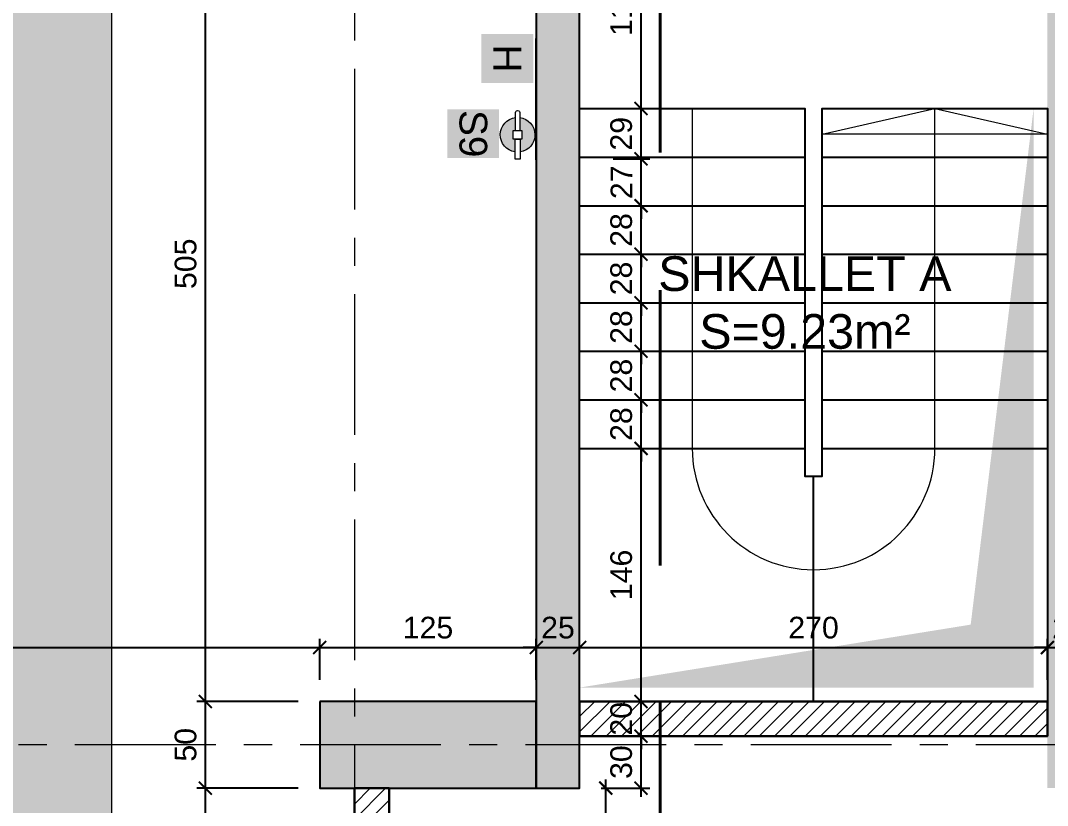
# Model space of a CAD drawing. Header units: centimetres. Extents: x 54080 to 84019, y -57712 to -39496.
# Drawn here: x 55515 to 56108, y -52047 to -51595 of the extents above; entities that cross this region are included whole.
import ezdxf

# ---------------------------------------------------------------- set-up
doc = ezdxf.new("R2010")
doc.units = ezdxf.units.CM
doc.header["$LTSCALE"] = 50
doc.header["$MEASUREMENT"] = 0
for name, pattern in [('AXES', [2, 1.25, -0.25, 0.25, -0.25]), ('CONTINU', [0]), ('DASHED2', [9.525, 6.35, -3.175])]:
    doc.linetypes.add(name, pattern=pattern)
doc.layers.get('0').update_dxf_attribs({"color": 8})
for name, color, linetype, lineweight in [('ARCHITECTE', 252, 'Continuous', 13), ('BETON HACHURE', 253, 'Continuous', 13), ('EXISTANT COUPE', 251, 'Continuous', 40), ('MACONNERIE COUPE', 7, 'Continuous', 30), ('MACONNERIE HACHURE', 253, 'Continuous', 13)]:
    doc.layers.add(name, color=color, linetype=linetype, lineweight=lineweight)
for name, color, linetype in [('AXES', 10, 'AXES'), ('BETON COUPE', 3, 'CONTINU'), ('BETON TRAME', 252, 'Continuous'), ('BETON VU', 2, 'Continuous'), ('COTE 50ème', 1, 'Continuous'), ('OMBRE', 253, 'Continuous'), ('TEXTE', 7, 'Continuous')]:
    doc.layers.add(name, color=color, linetype=linetype)
doc.layers.add('HORS GEL COTE', color=7, linetype='Continuous', lineweight=13, true_color=0x00661a)
doc.layers.add('New_2D Drafting - General_Pen_No__4', color=252, linetype='Continuous', lineweight=13, true_color=0x696969)
doc.layers.add('HYPALON', color=7, linetype='Continuous', true_color=0xffaa00)
doc.styles.add('RS_TEXT_1.50', font='arial.ttf', dxfattribs={"height": 12.5})
doc.styles.add('RS_TXT_50', font='arial.ttf', dxfattribs={"height": 12.5})
doc.dimstyles.new('RS_50CM_LINEAIRE', dxfattribs={"dimscale": 5, "dimtxt": 12.5, "dimasz": 1.5, "dimexe": 1, "dimexo": 2.5, "dimgap": 1, "dimtad": 1, "dimdec": 1, "dimrnd": 0.5, "dimdsep": 46, "dimtxsty": 'RS_TXT_50', "dimblk1": 'ARCHTICK', "dimblk2": 'ARCHTICK', "dimsah": 1, "dimcen": 2.5, "dimdle": 1, "dimclrt": 4, "dimadec": 0, "dimazin": 2, "dimtfac": 1, "dimtdec": 1, "dimtix": 1, "dimtmove": 2, "dimatfit": 3, "dimfxl": 1, "dimtolj": 1, "dimtzin": 0, "dimarcsym": 0})

# ---------------------------------------------------------------- blocks, each defined once
blk = doc.blocks.new('A$C99aa3423')
at = {"layer": 'AXES', "lineweight": 5, "ltscale": 1.3}
for p, q in [((-495, 1580), (-495, -1344.97)), ((3195, -1150), (-1985, -1150))]:
    blk.add_line(p, q, dxfattribs=at)
blk = doc.blocks.new('_ArchTick')
at = {"color": 0, "linetype": 'ByBlock', "const_width": 0.15}
blk.add_lwpolyline([(-0.5, -0.5), (0.5, 0.5)], dxfattribs=at)
blk = doc.blocks.new('*D1027')
at = {"layer": 'COTE 50ème', "color": 0, "lineweight": -2, "ltscale": 0.5, "transparency": 16777216}
for p, q in [((55621.7, -52092.36), (55621.7, -52032.36)), ((55675.17, -52037.36), (55616.7, -52037.36)), ((55670.17, -52087.36), (55616.7, -52087.36))]:
    blk.add_line(p, q, dxfattribs=at)
at = {"layer": 'Defpoints', "color": 0, "ltscale": 0.5, "transparency": 16777216}
for p in [(55621.7, -52037.36), (55687.67, -52037.36), (55682.67, -52087.36)]:
    blk.add_point(p, dxfattribs=at)
at = {"layer": 'COTE 50ème', "color": 0, "lineweight": -2, "ltscale": 0.5, "transparency": 16777216, "xscale": 7.5, "yscale": 7.5, "zscale": 7.5}
for p, rotation in [((55621.7, -52037.36), 90), ((55621.7, -52087.36), 270)]:
    blk.add_blockref('_ArchTick', p, dxfattribs=dict(at, rotation=rotation))
at = {"layer": 'COTE 50ème', "color": 4, "ltscale": 0.5, "transparency": 16777216, "insert": (55610.31, -52062.36), "char_height": 12.5, "attachment_point": 5, "rotation": 90, "style": 'RS_TXT_50'}
blk.add_mtext('\\A1;50', dxfattribs=at)
blk = doc.blocks.new('*D1028')
at = {"layer": 'COTE 50ème', "color": 0, "lineweight": -2, "ltscale": 0.5, "transparency": 16777216}
for p, q in [((55675.17, -51987.36), (55616.7, -51987.36)), ((55621.7, -52042.36), (55621.7, -51982.36)), ((55675.17, -52037.36), (55616.7, -52037.36))]:
    blk.add_line(p, q, dxfattribs=at)
at = {"layer": 'Defpoints', "color": 0, "ltscale": 0.5, "transparency": 16777216}
for p in [(55621.7, -51987.36), (55687.67, -51987.36), (55687.67, -52037.36)]:
    blk.add_point(p, dxfattribs=at)
at = {"layer": 'COTE 50ème', "color": 0, "lineweight": -2, "ltscale": 0.5, "transparency": 16777216, "xscale": 7.5, "yscale": 7.5, "zscale": 7.5}
for p, rotation in [((55621.7, -51987.36), 90), ((55621.7, -52037.36), 270)]:
    blk.add_blockref('_ArchTick', p, dxfattribs=dict(at, rotation=rotation))
at = {"layer": 'COTE 50ème', "color": 4, "ltscale": 0.5, "transparency": 16777216, "insert": (55610.31, -52012.36), "char_height": 12.5, "attachment_point": 5, "rotation": 90, "style": 'RS_TXT_50'}
blk.add_mtext('\\A1;50', dxfattribs=at)
blk = doc.blocks.new('*D1029')
at = {"layer": 'COTE 50ème', "color": 0, "lineweight": -2, "ltscale": 0.5, "transparency": 16777216}
for p, q in [((55621.7, -51992.36), (55621.7, -51477.36)), ((55705.17, -51482.36), (55616.7, -51482.36)), ((55675.17, -51987.36), (55616.7, -51987.36))]:
    blk.add_line(p, q, dxfattribs=at)
at = {"layer": 'Defpoints', "color": 0, "ltscale": 0.5, "transparency": 16777216}
for p in [(55621.7, -51482.36), (55717.67, -51482.36), (55687.67, -51987.36)]:
    blk.add_point(p, dxfattribs=at)
at = {"layer": 'COTE 50ème', "color": 0, "lineweight": -2, "ltscale": 0.5, "transparency": 16777216, "xscale": 7.5, "yscale": 7.5, "zscale": 7.5}
for p, rotation in [((55621.7, -51482.36), 90), ((55621.7, -51987.36), 270)]:
    blk.add_blockref('_ArchTick', p, dxfattribs=dict(at, rotation=rotation))
at = {"layer": 'COTE 50ème', "color": 4, "ltscale": 0.5, "transparency": 16777216, "insert": (55610.31, -51734.86), "char_height": 12.5, "attachment_point": 5, "rotation": 90, "style": 'RS_TXT_50'}
blk.add_mtext('\\A1;505', dxfattribs=at)
blk = doc.blocks.new('*D1053')
at = {"layer": 'COTE 50ème', "color": 0, "lineweight": -2, "ltscale": 0.5, "transparency": 16777216}
for p, q in [((55852.79, -52092.36), (55852.79, -52032.36)), ((55850.17, -52037.36), (55857.79, -52037.36)), ((55776.89, -52087.36), (55857.79, -52087.36))]:
    blk.add_line(p, q, dxfattribs=at)
at = {"layer": 'Defpoints', "color": 0, "ltscale": 0.5, "transparency": 16777216}
for p in [(55837.67, -52037.36), (55852.79, -52037.36), (55764.39, -52087.36)]:
    blk.add_point(p, dxfattribs=at)
at = {"layer": 'COTE 50ème', "color": 0, "lineweight": -2, "ltscale": 0.5, "transparency": 16777216, "xscale": 7.5, "yscale": 7.5, "zscale": 7.5}
for p, rotation in [((55852.79, -52037.36), 90), ((55852.79, -52087.36), 270)]:
    blk.add_blockref('_ArchTick', p, dxfattribs=dict(at, rotation=rotation))
at = {"layer": 'COTE 50ème', "color": 4, "ltscale": 0.5, "transparency": 16777216, "insert": (55841.41, -52062.36), "char_height": 12.5, "attachment_point": 5, "rotation": 90, "style": 'RS_TXT_50'}
blk.add_mtext('\\A1;50', dxfattribs=at)
blk = doc.blocks.new('*D1054')
at = {"layer": 'COTE 50ème', "color": 0, "lineweight": -2, "ltscale": 0.5, "transparency": 16777216}
for p, q in [((55873.11, -52042.36), (55873.11, -52002.36)), ((55850.17, -52007.36), (55878.11, -52007.36)), ((55850.17, -52037.36), (55878.11, -52037.36))]:
    blk.add_line(p, q, dxfattribs=at)
at = {"layer": 'Defpoints', "color": 0, "ltscale": 0.5, "transparency": 16777216}
for p in [(55837.67, -52007.36), (55873.11, -52007.36), (55837.67, -52037.36)]:
    blk.add_point(p, dxfattribs=at)
at = {"layer": 'COTE 50ème', "color": 0, "lineweight": -2, "ltscale": 0.5, "transparency": 16777216, "xscale": 7.5, "yscale": 7.5, "zscale": 7.5}
for p, rotation in [((55873.11, -52007.36), 90), ((55873.11, -52037.36), 270)]:
    blk.add_blockref('_ArchTick', p, dxfattribs=dict(at, rotation=rotation))
at = {"layer": 'COTE 50ème', "color": 4, "ltscale": 0.5, "transparency": 16777216, "insert": (55861.72, -52022.36), "char_height": 12.5, "attachment_point": 5, "rotation": 90, "style": 'RS_TXT_50'}
blk.add_mtext('\\A1;30', dxfattribs=at)
blk = doc.blocks.new('*D1055')
at = {"layer": 'COTE 50ème', "color": 0, "lineweight": -2, "ltscale": 0.5, "transparency": 16777216}
for p, q in [((55873.11, -51987.36), (55873.11, -51979.86)), ((55850.17, -51987.36), (55878.11, -51987.36)), ((55873.11, -52007.36), (55873.11, -51987.36)), ((55850.17, -52007.36), (55878.11, -52007.36)), ((55873.11, -52007.36), (55873.11, -52014.86))]:
    blk.add_line(p, q, dxfattribs=at)
at = {"layer": 'Defpoints', "color": 0, "ltscale": 0.5, "transparency": 16777216}
for p in [(55837.67, -51987.36), (55873.11, -51987.36), (55837.67, -52007.36)]:
    blk.add_point(p, dxfattribs=at)
at = {"layer": 'COTE 50ème', "color": 0, "lineweight": -2, "ltscale": 0.5, "transparency": 16777216, "xscale": 7.5, "yscale": 7.5, "zscale": 7.5}
for p, rotation in [((55873.11, -51987.36), 270), ((55873.11, -52007.36), 90)]:
    blk.add_blockref('_ArchTick', p, dxfattribs=dict(at, rotation=rotation))
at = {"layer": 'COTE 50ème', "color": 4, "ltscale": 0.5, "transparency": 16777216, "insert": (55861.72, -51997.36), "char_height": 12.5, "attachment_point": 5, "rotation": 90, "style": 'RS_TXT_50'}
blk.add_mtext('\\A1;20', dxfattribs=at)
blk = doc.blocks.new('*D1056')
at = {"layer": 'COTE 50ème', "color": 0, "lineweight": -2, "ltscale": 0.5, "transparency": 16777216}
for p, q in [((55873.11, -51992.36), (55873.11, -51836.36)), ((55850.17, -51841.36), (55878.11, -51841.36)), ((55850.17, -51987.36), (55878.11, -51987.36))]:
    blk.add_line(p, q, dxfattribs=at)
at = {"layer": 'Defpoints', "color": 0, "ltscale": 0.5, "transparency": 16777216}
for p in [(55837.67, -51841.36), (55873.11, -51841.36), (55837.67, -51987.36)]:
    blk.add_point(p, dxfattribs=at)
at = {"layer": 'COTE 50ème', "color": 0, "lineweight": -2, "ltscale": 0.5, "transparency": 16777216, "xscale": 7.5, "yscale": 7.5, "zscale": 7.5}
for p, rotation in [((55873.11, -51841.36), 90), ((55873.11, -51987.36), 270)]:
    blk.add_blockref('_ArchTick', p, dxfattribs=dict(at, rotation=rotation))
at = {"layer": 'COTE 50ème', "color": 4, "ltscale": 0.5, "transparency": 16777216, "insert": (55861.72, -51914.36), "char_height": 12.5, "attachment_point": 5, "rotation": 90, "style": 'RS_TXT_50'}
blk.add_mtext('\\A1;146', dxfattribs=at)
blk = doc.blocks.new('*D1057')
at = {"layer": 'COTE 50ème', "color": 0, "lineweight": -2, "ltscale": 0.5, "transparency": 16777216}
for p, q in [((55873.11, -51813.36), (55873.11, -51805.86)), ((55857.11, -51813.36), (55878.11, -51813.36)), ((55873.11, -51841.36), (55873.11, -51813.36)), ((55850.17, -51841.36), (55878.11, -51841.36)), ((55873.11, -51841.36), (55873.11, -51848.86))]:
    blk.add_line(p, q, dxfattribs=at)
at = {"layer": 'Defpoints', "color": 0, "ltscale": 0.5, "transparency": 16777216}
for p in [(55844.61, -51813.36), (55873.11, -51813.36), (55837.67, -51841.36)]:
    blk.add_point(p, dxfattribs=at)
at = {"layer": 'COTE 50ème', "color": 0, "lineweight": -2, "ltscale": 0.5, "transparency": 16777216, "xscale": 7.5, "yscale": 7.5, "zscale": 7.5}
for p, rotation in [((55873.11, -51813.36), 270), ((55873.11, -51841.36), 90)]:
    blk.add_blockref('_ArchTick', p, dxfattribs=dict(at, rotation=rotation))
at = {"layer": 'COTE 50ème', "color": 4, "ltscale": 0.5, "transparency": 16777216, "insert": (55861.72, -51827.36), "char_height": 12.5, "attachment_point": 5, "rotation": 90, "style": 'RS_TXT_50'}
blk.add_mtext('\\A1;28', dxfattribs=at)
blk = doc.blocks.new('*D1058')
at = {"layer": 'COTE 50ème', "color": 0, "lineweight": -2, "ltscale": 0.5, "transparency": 16777216}
for p, q in [((55873.11, -51785.36), (55873.11, -51777.86)), ((55857.11, -51785.36), (55878.11, -51785.36)), ((55873.11, -51813.36), (55873.11, -51785.36)), ((55857.11, -51813.36), (55878.11, -51813.36)), ((55873.11, -51813.36), (55873.11, -51820.86))]:
    blk.add_line(p, q, dxfattribs=at)
at = {"layer": 'Defpoints', "color": 0, "ltscale": 0.5, "transparency": 16777216}
for p in [(55844.61, -51785.36), (55873.11, -51785.36), (55844.61, -51813.36)]:
    blk.add_point(p, dxfattribs=at)
at = {"layer": 'COTE 50ème', "color": 0, "lineweight": -2, "ltscale": 0.5, "transparency": 16777216, "xscale": 7.5, "yscale": 7.5, "zscale": 7.5}
for p, rotation in [((55873.11, -51785.36), 270), ((55873.11, -51813.36), 90)]:
    blk.add_blockref('_ArchTick', p, dxfattribs=dict(at, rotation=rotation))
at = {"layer": 'COTE 50ème', "color": 4, "ltscale": 0.5, "transparency": 16777216, "insert": (55861.72, -51799.36), "char_height": 12.5, "attachment_point": 5, "rotation": 90, "style": 'RS_TXT_50'}
blk.add_mtext('\\A1;28', dxfattribs=at)
blk = doc.blocks.new('*D1059')
at = {"layer": 'COTE 50ème', "color": 0, "lineweight": -2, "ltscale": 0.5, "transparency": 16777216}
for p, q in [((55873.11, -51757.36), (55873.11, -51749.86)), ((55857.11, -51757.36), (55878.11, -51757.36)), ((55873.11, -51785.36), (55873.11, -51757.36)), ((55857.11, -51785.36), (55878.11, -51785.36)), ((55873.11, -51785.36), (55873.11, -51792.86))]:
    blk.add_line(p, q, dxfattribs=at)
at = {"layer": 'Defpoints', "color": 0, "ltscale": 0.5, "transparency": 16777216}
for p in [(55844.61, -51757.36), (55873.11, -51757.36), (55844.61, -51785.36)]:
    blk.add_point(p, dxfattribs=at)
at = {"layer": 'COTE 50ème', "color": 0, "lineweight": -2, "ltscale": 0.5, "transparency": 16777216, "xscale": 7.5, "yscale": 7.5, "zscale": 7.5}
for p, rotation in [((55873.11, -51757.36), 270), ((55873.11, -51785.36), 90)]:
    blk.add_blockref('_ArchTick', p, dxfattribs=dict(at, rotation=rotation))
at = {"layer": 'COTE 50ème', "color": 4, "ltscale": 0.5, "transparency": 16777216, "insert": (55861.72, -51771.36), "char_height": 12.5, "attachment_point": 5, "rotation": 90, "style": 'RS_TXT_50'}
blk.add_mtext('\\A1;28', dxfattribs=at)
blk = doc.blocks.new('*D1060')
at = {"layer": 'COTE 50ème', "color": 0, "lineweight": -2, "ltscale": 0.5, "transparency": 16777216}
for p, q in [((55873.11, -51729.36), (55873.11, -51721.86)), ((55857.11, -51729.36), (55878.11, -51729.36)), ((55873.11, -51757.36), (55873.11, -51729.36)), ((55857.11, -51757.36), (55878.11, -51757.36)), ((55873.11, -51757.36), (55873.11, -51764.86))]:
    blk.add_line(p, q, dxfattribs=at)
at = {"layer": 'Defpoints', "color": 0, "ltscale": 0.5, "transparency": 16777216}
for p in [(55844.61, -51729.36), (55873.11, -51729.36), (55844.61, -51757.36)]:
    blk.add_point(p, dxfattribs=at)
at = {"layer": 'COTE 50ème', "color": 0, "lineweight": -2, "ltscale": 0.5, "transparency": 16777216, "xscale": 7.5, "yscale": 7.5, "zscale": 7.5}
for p, rotation in [((55873.11, -51729.36), 270), ((55873.11, -51757.36), 90)]:
    blk.add_blockref('_ArchTick', p, dxfattribs=dict(at, rotation=rotation))
at = {"layer": 'COTE 50ème', "color": 4, "ltscale": 0.5, "transparency": 16777216, "insert": (55861.72, -51743.36), "char_height": 12.5, "attachment_point": 5, "rotation": 90, "style": 'RS_TXT_50'}
blk.add_mtext('\\A1;28', dxfattribs=at)
blk = doc.blocks.new('*D1061')
at = {"layer": 'COTE 50ème', "color": 0, "lineweight": -2, "ltscale": 0.5, "transparency": 16777216}
for p, q in [((55873.11, -51701.36), (55873.11, -51693.86)), ((55857.11, -51701.36), (55878.11, -51701.36)), ((55873.11, -51729.36), (55873.11, -51701.36)), ((55857.11, -51729.36), (55878.11, -51729.36)), ((55873.11, -51729.36), (55873.11, -51736.86))]:
    blk.add_line(p, q, dxfattribs=at)
at = {"layer": 'Defpoints', "color": 0, "ltscale": 0.5, "transparency": 16777216}
for p in [(55844.61, -51701.36), (55873.11, -51701.36), (55844.61, -51729.36)]:
    blk.add_point(p, dxfattribs=at)
at = {"layer": 'COTE 50ème', "color": 0, "lineweight": -2, "ltscale": 0.5, "transparency": 16777216, "xscale": 7.5, "yscale": 7.5, "zscale": 7.5}
for p, rotation in [((55873.11, -51701.36), 270), ((55873.11, -51729.36), 90)]:
    blk.add_blockref('_ArchTick', p, dxfattribs=dict(at, rotation=rotation))
at = {"layer": 'COTE 50ème', "color": 4, "ltscale": 0.5, "transparency": 16777216, "insert": (55861.72, -51715.36), "char_height": 12.5, "attachment_point": 5, "rotation": 90, "style": 'RS_TXT_50'}
blk.add_mtext('\\A1;28', dxfattribs=at)
blk = doc.blocks.new('*D1062')
at = {"layer": 'COTE 50ème', "color": 0, "lineweight": -2, "ltscale": 0.5, "transparency": 16777216}
for p, q in [((55873.11, -51674.36), (55873.11, -51666.86)), ((55857.11, -51674.36), (55878.11, -51674.36)), ((55873.11, -51701.36), (55873.11, -51674.36)), ((55857.11, -51701.36), (55878.11, -51701.36)), ((55873.11, -51701.36), (55873.11, -51708.86))]:
    blk.add_line(p, q, dxfattribs=at)
at = {"layer": 'Defpoints', "color": 0, "ltscale": 0.5, "transparency": 16777216}
for p in [(55844.61, -51674.36), (55873.11, -51674.36), (55844.61, -51701.36)]:
    blk.add_point(p, dxfattribs=at)
at = {"layer": 'COTE 50ème', "color": 0, "lineweight": -2, "ltscale": 0.5, "transparency": 16777216, "xscale": 7.5, "yscale": 7.5, "zscale": 7.5}
for p, rotation in [((55873.11, -51674.36), 270), ((55873.11, -51701.36), 90)]:
    blk.add_blockref('_ArchTick', p, dxfattribs=dict(at, rotation=rotation))
at = {"layer": 'COTE 50ème', "color": 4, "ltscale": 0.5, "transparency": 16777216, "insert": (55861.83, -51687.86), "char_height": 12.5, "attachment_point": 5, "rotation": 90, "style": 'RS_TXT_50'}
blk.add_mtext('\\A1;27', dxfattribs=at)
blk = doc.blocks.new('*D1063')
at = {"layer": 'COTE 50ème', "color": 0, "lineweight": -2, "ltscale": 0.5, "transparency": 16777216}
for p, q in [((55873.11, -51679.36), (55873.11, -51640.36)), ((55857.11, -51645.36), (55878.11, -51645.36)), ((55857.11, -51674.36), (55878.11, -51674.36))]:
    blk.add_line(p, q, dxfattribs=at)
at = {"layer": 'Defpoints', "color": 0, "ltscale": 0.5, "transparency": 16777216}
for p in [(55844.61, -51645.36), (55873.11, -51645.36), (55844.61, -51674.36)]:
    blk.add_point(p, dxfattribs=at)
at = {"layer": 'COTE 50ème', "color": 0, "lineweight": -2, "ltscale": 0.5, "transparency": 16777216, "xscale": 7.5, "yscale": 7.5, "zscale": 7.5}
for p, rotation in [((55873.11, -51645.36), 90), ((55873.11, -51674.36), 270)]:
    blk.add_blockref('_ArchTick', p, dxfattribs=dict(at, rotation=rotation))
at = {"layer": 'COTE 50ème', "color": 4, "ltscale": 0.5, "transparency": 16777216, "insert": (55861.72, -51659.86), "char_height": 12.5, "attachment_point": 5, "rotation": 90, "style": 'RS_TXT_50'}
blk.add_mtext('\\A1;29', dxfattribs=at)
blk = doc.blocks.new('*D1064')
at = {"layer": 'COTE 50ème', "color": 0, "lineweight": -2, "ltscale": 0.5, "transparency": 16777216}
for p, q in [((55873.11, -51650.36), (55873.11, -51527.36)), ((55850.17, -51532.36), (55878.11, -51532.36)), ((55857.11, -51645.36), (55878.11, -51645.36))]:
    blk.add_line(p, q, dxfattribs=at)
at = {"layer": 'Defpoints', "color": 0, "ltscale": 0.5, "transparency": 16777216}
for p in [(55837.67, -51532.36), (55873.11, -51532.36), (55844.61, -51645.36)]:
    blk.add_point(p, dxfattribs=at)
at = {"layer": 'COTE 50ème', "color": 0, "lineweight": -2, "ltscale": 0.5, "transparency": 16777216, "xscale": 7.5, "yscale": 7.5, "zscale": 7.5}
for p, rotation in [((55873.11, -51532.36), 90), ((55873.11, -51645.36), 270)]:
    blk.add_blockref('_ArchTick', p, dxfattribs=dict(at, rotation=rotation))
at = {"layer": 'COTE 50ème', "color": 4, "ltscale": 0.5, "transparency": 16777216, "insert": (55861.72, -51588.86), "char_height": 12.5, "attachment_point": 5, "rotation": 90, "style": 'RS_TXT_50'}
blk.add_mtext('\\A1;113', dxfattribs=at)
blk = doc.blocks.new('*D1230')
at = {"layer": 'COTE 50ème', "color": 0, "lineweight": -2, "ltscale": 0.5, "transparency": 16777216}
for p, q in [((55022.67, -51974.86), (55022.67, -51951.24)), ((55687.67, -51974.86), (55687.67, -51951.24)), ((55017.67, -51956.24), (55692.67, -51956.24))]:
    blk.add_line(p, q, dxfattribs=at)
at = {"layer": 'Defpoints', "color": 0, "ltscale": 0.5, "transparency": 16777216}
for p in [(55687.67, -51956.24), (55022.67, -51987.36), (55687.67, -51987.36)]:
    blk.add_point(p, dxfattribs=at)
at = {"layer": 'COTE 50ème', "color": 0, "lineweight": -2, "ltscale": 0.5, "transparency": 16777216, "xscale": 7.5, "yscale": 7.5, "zscale": 7.5, "rotation": 180}
blk.add_blockref('_ArchTick', (55022.67, -51956.24), dxfattribs=at)
at = {"layer": 'COTE 50ème', "color": 0, "lineweight": -2, "ltscale": 0.5, "transparency": 16777216, "xscale": 7.5, "yscale": 7.5, "zscale": 7.5}
blk.add_blockref('_ArchTick', (55687.67, -51956.24), dxfattribs=at)
at = {"layer": 'COTE 50ème', "color": 4, "ltscale": 0.5, "transparency": 16777216, "insert": (55355.17, -51944.85), "char_height": 12.5, "attachment_point": 5, "style": 'RS_TXT_50'}
blk.add_mtext('\\A1;665', dxfattribs=at)
blk = doc.blocks.new('*D1231')
at = {"layer": 'COTE 50ème', "color": 0, "lineweight": -2, "ltscale": 0.5, "transparency": 16777216}
for p, q in [((55687.67, -51974.86), (55687.67, -51951.24)), ((55812.67, -51974.86), (55812.67, -51951.24)), ((55682.67, -51956.24), (55817.67, -51956.24))]:
    blk.add_line(p, q, dxfattribs=at)
at = {"layer": 'Defpoints', "color": 0, "ltscale": 0.5, "transparency": 16777216}
for p in [(55812.67, -51956.24), (55687.67, -51987.36), (55812.67, -51987.36)]:
    blk.add_point(p, dxfattribs=at)
at = {"layer": 'COTE 50ème', "color": 0, "lineweight": -2, "ltscale": 0.5, "transparency": 16777216, "xscale": 7.5, "yscale": 7.5, "zscale": 7.5, "rotation": 180}
blk.add_blockref('_ArchTick', (55687.67, -51956.24), dxfattribs=at)
at = {"layer": 'COTE 50ème', "color": 0, "lineweight": -2, "ltscale": 0.5, "transparency": 16777216, "xscale": 7.5, "yscale": 7.5, "zscale": 7.5}
blk.add_blockref('_ArchTick', (55812.67, -51956.24), dxfattribs=at)
at = {"layer": 'COTE 50ème', "color": 4, "ltscale": 0.5, "transparency": 16777216, "insert": (55750.17, -51944.85), "char_height": 12.5, "attachment_point": 5, "style": 'RS_TXT_50'}
blk.add_mtext('\\A1;125', dxfattribs=at)
blk = doc.blocks.new('*D1232')
at = {"layer": 'COTE 50ème', "color": 0, "lineweight": -2, "ltscale": 0.5, "transparency": 16777216}
for p, q in [((55812.67, -51974.86), (55812.67, -51951.24)), ((55837.67, -51974.86), (55837.67, -51951.24)), ((55812.67, -51956.24), (55805.17, -51956.24)), ((55812.67, -51956.24), (55837.67, -51956.24)), ((55837.67, -51956.24), (55845.17, -51956.24))]:
    blk.add_line(p, q, dxfattribs=at)
at = {"layer": 'Defpoints', "color": 0, "ltscale": 0.5, "transparency": 16777216}
for p in [(55837.67, -51956.24), (55812.67, -51987.36), (55837.67, -51987.36)]:
    blk.add_point(p, dxfattribs=at)
at = {"layer": 'COTE 50ème', "color": 0, "lineweight": -2, "ltscale": 0.5, "transparency": 16777216, "xscale": 7.5, "yscale": 7.5, "zscale": 7.5}
blk.add_blockref('_ArchTick', (55812.67, -51956.24), dxfattribs=at)
at = {"layer": 'COTE 50ème', "color": 0, "lineweight": -2, "ltscale": 0.5, "transparency": 16777216, "xscale": 7.5, "yscale": 7.5, "zscale": 7.5, "rotation": 180}
blk.add_blockref('_ArchTick', (55837.67, -51956.24), dxfattribs=at)
at = {"layer": 'COTE 50ème', "color": 4, "ltscale": 0.5, "transparency": 16777216, "insert": (55825.17, -51944.85), "char_height": 12.5, "attachment_point": 5, "style": 'RS_TXT_50'}
blk.add_mtext('\\A1;25', dxfattribs=at)
blk = doc.blocks.new('*D1233')
at = {"layer": 'COTE 50ème', "color": 0, "lineweight": -2, "ltscale": 0.5, "transparency": 16777216}
for p, q in [((55837.67, -51974.86), (55837.67, -51951.24)), ((56107.67, -51974.86), (56107.67, -51951.24)), ((55832.67, -51956.24), (56112.67, -51956.24))]:
    blk.add_line(p, q, dxfattribs=at)
at = {"layer": 'Defpoints', "color": 0, "ltscale": 0.5, "transparency": 16777216}
for p in [(56107.67, -51956.24), (55837.67, -51987.36), (56107.67, -51987.36)]:
    blk.add_point(p, dxfattribs=at)
at = {"layer": 'COTE 50ème', "color": 0, "lineweight": -2, "ltscale": 0.5, "transparency": 16777216, "xscale": 7.5, "yscale": 7.5, "zscale": 7.5, "rotation": 180}
blk.add_blockref('_ArchTick', (55837.67, -51956.24), dxfattribs=at)
at = {"layer": 'COTE 50ème', "color": 0, "lineweight": -2, "ltscale": 0.5, "transparency": 16777216, "xscale": 7.5, "yscale": 7.5, "zscale": 7.5}
blk.add_blockref('_ArchTick', (56107.67, -51956.24), dxfattribs=at)
at = {"layer": 'COTE 50ème', "color": 4, "ltscale": 0.5, "transparency": 16777216, "insert": (55972.67, -51944.85), "char_height": 12.5, "attachment_point": 5, "style": 'RS_TXT_50'}
blk.add_mtext('\\A1;270', dxfattribs=at)
blk = doc.blocks.new('*D1234')
at = {"layer": 'COTE 50ème', "color": 0, "lineweight": -2, "ltscale": 0.5, "transparency": 16777216}
for p, q in [((56107.67, -51974.86), (56107.67, -51951.24)), ((56132.67, -51974.86), (56132.67, -51951.24)), ((56107.67, -51956.24), (56100.17, -51956.24)), ((56107.67, -51956.24), (56132.67, -51956.24)), ((56132.67, -51956.24), (56140.17, -51956.24))]:
    blk.add_line(p, q, dxfattribs=at)
at = {"layer": 'Defpoints', "color": 0, "ltscale": 0.5, "transparency": 16777216}
for p in [(56132.67, -51956.24), (56107.67, -51987.36), (56132.67, -51987.36)]:
    blk.add_point(p, dxfattribs=at)
at = {"layer": 'COTE 50ème', "color": 0, "lineweight": -2, "ltscale": 0.5, "transparency": 16777216, "xscale": 7.5, "yscale": 7.5, "zscale": 7.5}
blk.add_blockref('_ArchTick', (56107.67, -51956.24), dxfattribs=at)
at = {"layer": 'COTE 50ème', "color": 0, "lineweight": -2, "ltscale": 0.5, "transparency": 16777216, "xscale": 7.5, "yscale": 7.5, "zscale": 7.5, "rotation": 180}
blk.add_blockref('_ArchTick', (56132.67, -51956.24), dxfattribs=at)
at = {"layer": 'COTE 50ème', "color": 4, "ltscale": 0.5, "transparency": 16777216, "insert": (56120.17, -51944.85), "char_height": 12.5, "attachment_point": 5, "style": 'RS_TXT_50'}
blk.add_mtext('\\A1;25', dxfattribs=at)

msp = doc.modelspace()

# ---------------------------------------------------------------- hatches: boundary and pattern name
at = {"layer": 'BETON HACHURE', "transparency": 33554585}
h = msp.add_hatch(dxfattribs=at)
h.set_pattern_fill('ANSI37', color=256, scale=50, angle=270, style=0)
h.set_pattern_definition([(315, (861.459, 19655.393), (4.4194174, 4.4194174), []), (45, (861.459, 19655.393), (-4.4194174, 4.4194174), [])])
h.paths.add_polyline_path([(56357.67, -51847.22), (56382.67, -51847.22), (56382.67, -52172.22), (56357.67, -52172.22)], flags=0)
h.paths.add_polyline_path([(56357.67, -51847.22), (56382.67, -51847.22), (56382.67, -52172.22), (56357.67, -52172.22)], flags=0)
h.paths.add_polyline_path([(58537.67, -51987.36), (58537.67, -52037.36), (58617.67, -52037.36), (58617.67, -51987.36)], flags=0)
h.paths.add_polyline_path([(58157.67, -51987.36), (58157.67, -52037.36), (58237.67, -52037.36), (58237.67, -51987.36)], flags=0)
edge = h.paths.add_edge_path(flags=0)
edge.add_arc((58197.67, -50672.36), 40, 0, 360)
edge = h.paths.add_edge_path(flags=0)
edge.add_arc((58197.67, -49997.36), 40, 0, 360)
edge = h.paths.add_edge_path(flags=0)
edge.add_arc((58197.67, -51272.36), 40, 0, 360)
h.paths.add_polyline_path([(59277.67, -49527.22), (54853.83, -49527.22), (54464.54, -54263.92), (59277.59, -54736.58), (59277.67, -54713.51)])
edge = h.paths.add_edge_path(flags=0)
edge.add_arc((58197.67, -51272.36), 40, 0, 360)
h.paths.add_polyline_path([(56982.67, -49552.22), (56982.67, -49972.36), (57007.67, -49972.36), (57007.67, -49552.22), (58577.68, -49552.22), (58577.67, -50022.36), (58617.67, -50022.36), (58617.67, -49552.22), (59247.67, -49552.22), (59247.67, -51282.36), (58617.67, -51282.36), (58617.67, -50647.36), (58577.67, -50647.36), (58577.67, -51312.36), (59247.67, -51312.36), (59247.67, -52057.36), (58577.67, -52057.36), (58577.67, -53447.36), (58617.67, -53447.36), (58617.67, -52087.36), (59247.67, -52087.36), (59247.67, -54709.01), (58245.17, -54610.07), (58245.17, -54122.36), (58220.17, -54122.36), (58220.17, -54607.62), (56915.17, -54479.46), (56915.17, -54122.36), (56890.17, -54122.36), (56890.17, -54477.01), (55702.67, -54360.39), (55702.67, -54122.36), (55652.67, -54122.36), (55652.67, -54355.48), (54491.47, -54241.45), (54666.86, -52107.36), (54872.67, -52107.36), (54872.67, -52057.36), (54670.97, -52057.36), (54672.82, -52037.36), (54872.67, -52037.36), (54872.67, -51987.36), (54676.72, -51987.36), (54733.43, -51297.36), (54872.67, -51297.36), (54872.67, -51247.36), (54737.54, -51247.36), (54782.74, -50697.36), (54872.67, -50697.36), (54872.67, -50647.36), (54786.85, -50647.36), (54876.86, -49552.22), (55655.17, -49552.22), (55655.17, -49972.36), (55680.17, -49972.36), (55680.17, -49552.22)], flags=16)
h.paths.add_polyline_path([(58157.67, -51232.36), (58157.67, -51312.36), (58237.67, -51312.36), (58237.67, -51232.36)], flags=0)
at = {"layer": 'BETON TRAME', "transparency": 33554559}
h = msp.add_hatch(color=256, dxfattribs=at)
h.dxf.hatch_style = 1
h.paths.add_polyline_path([(55742.67, -51297.36), (55707.67, -51297.36), (55707.67, -50647.36), (55742.67, -50647.36), (55742.67, -50822.36), (56202.67, -50822.36), (56202.67, -50647.36), (56237.67, -50647.36), (56237.67, -51297.36), (56202.67, -51297.36), (56202.67, -50862.36), (55992.67, -50862.36), (55992.67, -51192.36), (55952.67, -51192.36), (55952.67, -50862.36), (55742.67, -50862.36)])
h.paths.add_polyline_path([(54872.67, -49972.36), (54872.67, -50022.36), (55022.67, -50022.36), (55022.67, -49972.36)])
h.paths.add_polyline_path([(55592.67, -49972.36), (55592.67, -50022.36), (55742.67, -50022.36), (55742.67, -49972.36)])
h.paths.add_polyline_path([(56202.67, -49972.36), (56202.67, -50022.36), (56352.67, -50022.36), (56352.67, -49972.36)])
h.paths.add_polyline_path([(56922.67, -49972.36), (56922.67, -50022.36), (57072.67, -50022.36), (57072.67, -49972.36)])
h.paths.add_polyline_path([(56922.67, -50647.36), (56922.67, -50697.36), (57072.67, -50697.36), (57072.67, -50647.36)])
h.paths.add_polyline_path([(54872.67, -50647.36), (54872.67, -50697.36), (55022.67, -50697.36), (55022.67, -50647.36)])
h.paths.add_polyline_path([(54872.67, -51247.36), (54872.67, -51297.36), (55022.67, -51297.36), (55022.67, -51247.36)])
h.paths.add_polyline_path([(56922.67, -51247.36), (56922.67, -51297.36), (57072.67, -51297.36), (57072.67, -51247.36)])
h.paths.add_polyline_path([(56922.67, -51987.36), (56922.67, -52037.36), (57072.67, -52037.36), (57072.67, -51987.36)])
h.paths.add_polyline_path([(55022.67, -52037.36), (55022.67, -51987.36), (54872.67, -51987.36), (54872.67, -52037.36)])
h.paths.add_polyline_path([(55687.67, -51987.36), (55687.67, -52037.36), (55812.67, -52037.36), (55812.67, -51987.36)])
h.paths.add_polyline_path([(56132.67, -51987.36), (56132.67, -52037.36), (56257.67, -52037.36), (56257.67, -51987.36)])
h.paths.add_polyline_path([(56107.67, -52037.36), (56132.67, -52037.36), (56132.67, -51532.36), (56107.67, -51532.36)])
h.paths.add_polyline_path([(55812.67, -52037.36), (55837.67, -52037.36), (55837.67, -51532.36), (55812.67, -51532.36)])
at = {"layer": 'HYPALON', "linetype": 'Continuous', "lineweight": 0, "true_color": 0xed1f24}
for points in [[(55780.99, -51602.36), (55780.99, -51630.5), (55810.95, -51630.5), (55810.95, -51602.36)], [(55761.24, -51645.76), (55761.24, -51673.9), (55791.2, -51673.9), (55791.2, -51645.76)]]:
    msp.add_hatch(color=240, dxfattribs=at).paths.add_polyline_path(points)
h = msp.add_hatch(color=240, dxfattribs=at)
edge = h.paths.add_edge_path()
edge.add_ellipse((55801.9, -51660.47), major_axis=(7.07, 7.07), ratio=1, start_angle=233.62693, end_angle=398.1079)
edge.add_line((55803.1, -51650.55), (55803.1, -51657.97))
edge.add_line((55803.1, -51657.97), (55804.4, -51657.97))
edge.add_line((55804.4, -51657.97), (55804.4, -51662.97))
edge.add_line((55804.4, -51662.97), (55803.4, -51662.97))
edge.add_line((55803.4, -51662.97), (55803.4, -51670.36))
edge = h.paths.add_edge_path()
edge.add_line((55799.4, -51657.97), (55800.7, -51657.97))
edge.add_line((55800.7, -51657.97), (55800.7, -51650.55))
edge.add_ellipse((55801.9, -51660.47), major_axis=(-7.07, 7.07), ratio=1, start_angle=-38.1079, end_angle=126.37307)
edge.add_line((55800.4, -51670.36), (55800.4, -51662.97))
edge.add_line((55800.4, -51662.97), (55799.4, -51662.97))
edge.add_line((55799.4, -51662.97), (55799.4, -51657.97))
at = {"layer": 'MACONNERIE HACHURE'}
h = msp.add_hatch(dxfattribs=at)
h.set_pattern_fill('ANSI31', color=256, scale=50, style=0)
h.paths.add_polyline_path([(54872.67, -54083.63), (54897.67, -54083.63), (54897.67, -54067.36), (54872.67, -54067.36)])
h.paths.add_polyline_path([(54760.13, -53887.22), (54520.58, -53887.22), (54522.64, -53862.22), (54760.13, -53862.22)])
h.paths.add_polyline_path([(54872.67, -54017.36), (54872.67, -53887.22), (54850.13, -53887.22), (54850.13, -53862.22), (54897.67, -53862.22), (54897.67, -54017.36)])
h.paths.add_polyline_path([(54872.67, -54173.63), (54897.67, -54173.63), (54897.67, -54281.34), (54872.67, -54278.88)])
h.paths.add_polyline_path([(54505.78, -54067.36), (54507.82, -54042.46), (54872.67, -54042.36), (54872.67, -54067.36)])
h.paths.add_polyline_path([(58577.67, -52057.36), (58597.67, -52057.36), (58597.67, -52037.36), (58577.67, -52037.36)])
h.paths.add_polyline_path([(55842.67, -50672.36), (56202.67, -50672.36), (56202.67, -50647.36), (55842.67, -50647.36)])
h.paths.add_polyline_path([(55752.67, -50672.36), (55742.67, -50672.36), (55742.67, -50647.36), (55752.67, -50647.36)])
h.paths.add_polyline_path([(57077.67, -53447.36), (57437.67, -53447.36), (57437.67, -53422.36), (57077.67, -53422.36)])
h.paths.add_polyline_path([(56987.67, -53447.36), (56977.67, -53447.36), (56977.67, -53422.36), (56987.67, -53422.36)])
h.paths.add_polyline_path([(58777.67, -49872.22), (58777.67, -49882.22), (58757.67, -49882.22), (58757.67, -49872.22), (58717.67, -49872.22), (58717.67, -49852.22), (59252.67, -49852.22), (59252.67, -49872.22)])
h.paths.add_polyline_path([(58777.67, -50092.22), (58777.67, -50102.22), (58757.67, -50102.22), (58757.67, -49972.22), (58777.67, -49972.22), (58777.67, -50072.22), (59252.67, -50072.22), (59252.67, -50092.22)])
h.paths.add_polyline_path([(58777.67, -50312.22), (58777.67, -50322.22), (58757.67, -50322.22), (58757.67, -50192.22), (58777.67, -50192.22), (58777.67, -50292.22), (59252.67, -50292.22), (59252.67, -50312.22)])
h.paths.add_polyline_path([(58777.67, -50532.22), (58777.67, -50542.22), (58757.67, -50542.22), (58757.67, -50412.22), (58777.67, -50412.22), (58777.67, -50512.22), (59247.67, -50512.22), (59247.67, -50532.22)])
h.paths.add_polyline_path([(58757.67, -50762.22), (58757.67, -50632.22), (58777.67, -50632.22), (58777.67, -50732.22), (59252.67, -50732.22), (59252.67, -50752.22), (58777.67, -50752.22), (58777.67, -50762.22)])
h.paths.add_polyline_path([(58777.67, -50852.22), (58757.67, -50852.22), (58757.67, -50952.22), (58717.67, -50952.22), (58717.67, -50972.22), (59252.67, -50972.22), (59252.67, -50952.22), (58777.67, -50952.22)])
h.paths.add_polyline_path([(58627.67, -49872.22), (58617.67, -49872.22), (58617.67, -49852.22), (58627.67, -49852.22)])
h.paths.add_polyline_path([(58627.67, -50972.22), (58617.67, -50972.22), (58617.67, -50952.22), (58627.67, -50952.22)])
h.paths.add_polyline_path([(58577.67, -51947.36), (58597.67, -51947.36), (58597.67, -51987.36), (58577.67, -51987.36)])
h.paths.add_polyline_path([(58577.67, -51747.36), (58597.67, -51747.36), (58597.67, -51312.36), (58577.67, -51312.36)])
h.paths.add_polyline_path([(57052.67, -52057.36), (57072.67, -52057.36), (57072.67, -52037.36), (57052.67, -52037.36)])
h.paths.add_polyline_path([(56237.67, -52057.36), (56257.67, -52057.36), (56257.67, -52037.36), (56237.67, -52037.36)])
h.paths.add_polyline_path([(55707.67, -52087.36), (55727.67, -52087.36), (55727.67, -52037.36), (55707.67, -52037.36)])
h.paths.add_polyline_path([(55837.67, -52007.36), (56107.67, -52007.36), (56107.67, -51987.36), (55837.67, -51987.36)])
h.paths.add_polyline_path([(57072.67, -52107.36), (57342.67, -52107.36), (57342.67, -52087.36), (57072.67, -52087.36)])
h.paths.add_polyline_path([(56670.17, -51987.36), (56670.17, -52097.36), (56690.17, -52097.36), (56690.17, -52007.36), (56922.67, -52007.36), (56922.67, -51987.36)])
h.paths.add_polyline_path([(56670.17, -52297.36), (56690.17, -52297.36), (56690.17, -52217.36), (57047.67, -52217.36), (57047.67, -52197.36), (56690.17, -52197.36), (56690.17, -52187.36), (56670.17, -52187.36)])
h.paths.add_polyline_path([(56670.17, -52497.36), (56690.17, -52497.36), (56690.17, -52417.36), (57047.67, -52417.36), (57047.67, -52397.36), (56690.17, -52397.36), (56690.17, -52387.36), (56670.17, -52387.36)])
h.paths.add_polyline_path([(56510.17, -52797.36), (56510.17, -52787.36), (56490.17, -52787.36), (56490.17, -52797.36), (56257.67, -52797.36), (56257.67, -52817.36), (56942.67, -52817.36), (56942.67, -52797.36), (56690.17, -52797.36), (56690.17, -52787.36), (56670.17, -52787.36), (56670.17, -52797.36)])
h.paths.add_polyline_path([(56510.17, -52697.36), (56510.17, -52587.36), (56490.17, -52587.36), (56490.17, -52597.36), (56127.67, -52597.36), (56127.67, -52617.36), (56490.17, -52617.36), (56490.17, -52697.36)])
h.paths.add_polyline_path([(56510.17, -52497.36), (56510.17, -52387.36), (56490.17, -52387.36), (56490.17, -52397.36), (56127.67, -52397.36), (56127.67, -52417.36), (56490.17, -52417.36), (56490.17, -52497.36)])
h.paths.add_polyline_path([(56510.17, -52187.36), (56490.17, -52187.36), (56490.17, -52197.36), (56127.67, -52197.36), (56127.67, -52217.36), (56490.17, -52217.36), (56490.17, -52297.36), (56510.17, -52297.36)])
h.paths.add_polyline_path([(56510.17, -51977.36), (56490.17, -51977.36), (56490.17, -51987.36), (56257.67, -51987.36), (56257.67, -52007.36), (56490.17, -52007.36), (56490.17, -52097.36), (56510.17, -52097.36)])
h.paths.add_polyline_path([(56490.17, -51887.36), (56510.17, -51887.36), (56510.17, -51777.36), (56490.17, -51777.36), (56490.17, -51787.36), (56132.67, -51787.36), (56132.67, -51807.36), (56490.17, -51807.36)])
h.paths.add_polyline_path([(57437.67, -52777.36), (57462.67, -52777.36), (57462.67, -52797.36), (57437.67, -52797.36)])
h.paths.add_polyline_path([(56202.67, -51317.36), (56227.67, -51317.36), (56227.67, -51297.36), (56202.67, -51297.36)])
h.paths.add_polyline_path([(56107.67, -53323.39), (56127.67, -53323.39), (56127.67, -52847.36), (56107.67, -52847.36)])
h.paths.add_polyline_path([(55682.67, -53222.36), (55702.67, -53222.36), (55702.67, -52927.36), (55682.67, -52927.36)])
h.paths.add_polyline_path([(55786, -51192.36), (55742.67, -51192.36), (55742.67, -51152.36), (55786, -51152.36)])
h.paths.add_polyline_path([(55952.67, -51192.36), (55912.67, -51192.36), (55912.67, -51152.36), (55952.67, -51152.36)])
h.paths.add_polyline_path([(56159.34, -51192.36), (56202.67, -51192.36), (56202.67, -51152.36), (56159.34, -51152.36)])
h.paths.add_polyline_path([(55992.67, -51192.36), (56032.67, -51192.36), (56032.67, -51152.36), (55992.67, -51152.36)])
h.paths.add_polyline_path([(57394.34, -52902.36), (57437.67, -52902.36), (57437.67, -52942.36), (57394.34, -52942.36)])
h.paths.add_polyline_path([(57227.67, -52902.36), (57267.67, -52902.36), (57267.67, -52942.36), (57227.67, -52942.36)])
h.paths.add_polyline_path([(57021, -52902.36), (56977.67, -52902.36), (56977.67, -52942.36), (57021, -52942.36)])
h.paths.add_polyline_path([(57187.67, -52902.36), (57147.67, -52902.36), (57147.67, -52942.36), (57187.67, -52942.36)])
h.paths.add_polyline_path([(55941, -52412.36), (55917.67, -52412.36), (55917.67, -52392.36), (55941, -52392.36)])
h.paths.add_polyline_path([(56107.67, -52412.36), (56067.67, -52412.36), (56067.67, -52392.36), (56107.67, -52392.36)])
h.paths.add_polyline_path([(55726, -52412.36), (55702.67, -52412.36), (55702.67, -52392.36), (55726, -52392.36)])
h.paths.add_polyline_path([(55892.67, -52412.36), (55852.67, -52412.36), (55852.67, -52392.36), (55892.67, -52392.36)])
h.paths.add_polyline_path([(55682.67, -52518.36), (55702.67, -52518.36), (55702.67, -52412.36), (55682.67, -52412.36)])
h.paths.add_polyline_path([(55682.67, -52797.36), (55702.67, -52797.36), (55702.67, -52737.36), (55682.67, -52737.36)])
h.paths.add_polyline_path([(56107.67, -52797.36), (56127.67, -52797.36), (56127.67, -52412.36), (56107.67, -52412.36)])
h.paths.add_polyline_path([(57437.67, -52677.36), (57437.67, -52637.36), (57342.67, -52637.36), (57342.67, -52562.36), (57367.67, -52562.36), (57367.67, -52627.36), (57462.67, -52627.36), (57462.67, -52677.36)])
h.paths.add_polyline_path([(56202.67, -51417.36), (56202.67, -51457.36), (56107.67, -51457.36), (56107.67, -51532.36), (56132.67, -51532.36), (56132.67, -51482.36), (56202.67, -51482.36), (56202.67, -51578.36), (56490.17, -51578.36), (56490.17, -51687.36), (56510.17, -51687.36), (56510.17, -51558.36), (56227.67, -51558.36), (56227.67, -51417.36)])
h.paths.add_polyline_path([(55742.67, -51297.36), (55742.67, -51457.36), (55837.67, -51457.36), (55837.67, -51532.36), (55812.67, -51532.36), (55812.67, -51482.36), (55717.67, -51482.36), (55717.67, -51297.36)])
h.paths.add_polyline_path([(56107.67, -53343.36), (55702.67, -53343.36), (55702.67, -53343.36), (56107.67, -53343.36)])
h.paths.add_polyline_path([(56977.67, -52797.36), (56977.67, -52637.36), (57072.67, -52637.36), (57072.67, -52562.36), (57047.67, -52562.36), (57047.67, -52627.36), (56977.67, -52627.36), (56977.67, -52597.36), (56690.17, -52597.36), (56690.17, -52587.36), (56670.17, -52587.36), (56670.17, -52697.36), (56690.17, -52697.36), (56690.17, -52617.36), (56952.67, -52617.36), (56952.67, -52797.36)])
at = {"layer": 'New_2D Drafting - General_Pen_No__4', "linetype": 'Continuous', "lineweight": 0, "true_color": 0xc7c8ca, "transparency": 33554546}
h = msp.add_hatch(color=9, dxfattribs=at)
edge = h.paths.add_edge_path()
edge.add_line((59247.67, -53474.77), (59247.67, -52087.36))
edge.add_line((59247.67, -52087.36), (58657.67, -52087.36))
edge.add_line((58657.67, -52087.36), (58657.67, -53253.16))
edge.add_arc((58307.67, -53253.16), 350, -93.08046, 0, ccw=False)
edge.add_line((58288.86, -53602.65), (58283.86, -53602.39))
edge.add_arc((58302.67, -53252.89), 350, 180, 266.91954, ccw=False)
edge.add_line((57952.67, -53252.89), (57952.67, -50634.86))
edge.add_arc((57492.67, -50634.86), 460, 0, 90)
edge.add_line((57492.67, -50174.86), (55707.67, -50174.86))
edge.add_arc((55707.67, -50634.86), 460, 90, 180)
edge.add_line((55247.67, -50634.86), (55247.67, -53323.54))
edge.add_arc((55707.67, -53323.54), 460, 180, 266.91954)
edge.add_line((55682.95, -53782.88), (57784.07, -53895.95))
edge.add_line((57784.07, -53895.95), (58492.95, -53934.1))
edge.add_arc((58611.23, -53278.74), 665.95, 259.76948, 342.88134)
edge = h.paths.add_edge_path(flags=16)
edge.add_line((57263.86, -53547.49), (55898.86, -53474.03))
edge.add_arc((55917.67, -53124.54), 350, 180, 266.91954, ccw=False)
edge.add_line((55567.67, -53124.54), (55567.67, -50844.86))
edge.add_arc((55917.67, -50844.86), 350, 90, 180, ccw=False)
edge.add_line((55917.67, -50494.86), (57282.67, -50494.86))
edge.add_arc((57282.67, -50844.86), 350, 0, 90, ccw=False)
edge.add_line((57632.67, -50844.86), (57632.67, -53198))
edge.add_arc((57282.67, -53198), 350, -93.08046, 0, ccw=False)

# ---------------------------------------------------------------- linework, layer by layer
at = {"layer": 'ARCHITECTE'}
msp.add_lwpolyline([(55902.67, -51645.36), (55902.67, -51841.36, 1), (56042.67, -51841.36), (56042.67, -51645.36), (56107.67, -51660.15), (55977.67, -51660.15), (56042.67, -51645.36)], format="xyb", dxfattribs=at)
at = {"layer": 'BETON COUPE'}
for points in [[(55812.67, -52037.36), (55837.67, -52037.36), (55837.67, -51532.36), (55812.67, -51532.36)], [(55687.67, -51987.36), (55687.67, -52037.36), (55812.67, -52037.36), (55812.67, -51987.36)]]:
    msp.add_lwpolyline(points, close=True, dxfattribs=at)
at = {"layer": 'BETON VU'}
msp.add_lwpolyline([(55837.67, -51645.36), (55967.67, -51645.36), (55967.67, -51857.36), (55977.67, -51857.36), (55977.67, -51645.36), (56107.67, -51645.36), (56107.67, -51987.36), (55837.67, -51987.36)], close=True, dxfattribs=at)
for points in [[(55837.67, -51673.36), (55967.67, -51673.36)], [(55977.67, -51673.36), (56107.67, -51673.36)], [(55837.67, -51701.36), (55967.67, -51701.36)], [(55977.67, -51701.36), (56107.67, -51701.36)], [(55837.67, -51729.36), (55967.67, -51729.36)], [(55977.67, -51729.36), (56107.67, -51729.36)], [(55837.67, -51757.36), (55967.67, -51757.36)], [(55977.67, -51757.36), (56107.67, -51757.36)], [(55837.67, -51785.36), (55967.67, -51785.36)], [(55977.67, -51785.36), (56107.67, -51785.36)], [(55837.67, -51813.36), (55967.67, -51813.36)], [(55977.67, -51813.36), (56107.67, -51813.36)], [(55837.67, -51841.36), (55967.67, -51841.36)], [(55977.67, -51841.36), (56107.67, -51841.36)], [(55972.67, -51987.36), (55972.67, -51857.36)]]:
    msp.add_lwpolyline(points, dxfattribs=at)
at = {"layer": 'EXISTANT COUPE', "lineweight": 5}
msp.add_lwpolyline([(57263.86, -53547.49), (55898.86, -53474.03, -0.398553), (55567.67, -53124.54), (55567.67, -50844.86, -0.414214), (55917.67, -50494.86), (57282.67, -50494.86, -0.414214), (57632.67, -50844.86), (57632.67, -53198, -0.43005), (57263.86, -53547.49)], format="xyb", close=True, dxfattribs=at)
at = {"layer": 'HORS GEL COTE', "linetype": 'DASHED2', "lineweight": 40, "ltscale": 0.5}
msp.add_line((55884.15, -49130.71), (55884.15, -54862.41), dxfattribs=at)
at = {"layer": 'HYPALON'}
msp.add_line((55812.67, -51674.96), (55812.67, -51604.96), dxfattribs=at)
at = {"layer": 'HYPALON', "color": 240, "linetype": 'Continuous', "lineweight": 0, "true_color": 0xed1f24}
for p, q in [((55800.7, -51657.97), (55800.7, -51647.67)), ((55803.1, -51647.67), (55803.1, -51657.97)), ((55799.4, -51662.97), (55799.4, -51657.97)), ((55799.4, -51657.97), (55804.4, -51657.97)), ((55804.4, -51657.97), (55804.4, -51662.97)), ((55804.4, -51662.97), (55799.4, -51662.97)), ((55800.4, -51674.47), (55800.4, -51662.97)), ((55800.4, -51662.97), (55803.4, -51662.97)), ((55803.4, -51662.97), (55803.4, -51674.47)), ((55803.4, -51674.47), (55800.4, -51674.47))]:
    msp.add_line(p, q, dxfattribs=at)
at = {"layer": 'HYPALON', "color": 240, "linetype": 'Continuous', "lineweight": 0, "true_color": 0xed1f24, "extrusion": (0, 0, -1)}
for centre, major_axis, start_param, end_param in [((55801.9, -51647.67), (-0.849, 0.849), 5.497787, 8.63938), ((55801.9, -51660.47), (-7.07, 7.07), 4.077559, 6.948294), ((55801.9, -51660.47), (7.07, 7.07), -0.665108, 2.205626)]:
    msp.add_ellipse(centre, major_axis=major_axis, ratio=1, start_param=start_param, end_param=end_param, dxfattribs=at)
at = {"layer": 'MACONNERIE COUPE', "ltscale": 0.5}
for points in [[(55837.67, -52007.36), (56107.67, -52007.36), (56107.67, -51987.36), (55837.67, -51987.36)], [(55707.67, -52087.36), (55727.67, -52087.36), (55727.67, -52037.36), (55707.67, -52037.36)]]:
    msp.add_lwpolyline(points, close=True, dxfattribs=at)
at = {"layer": 'OMBRE'}
for points in [[(56099.67, -51645.36), (56099.67, -51979.36), (56063.36, -51943.05)], [(56099.67, -51979.36), (56063.36, -51943.05), (55837.67, -51979.36)]]:
    msp.add_solid(points, dxfattribs=at)

# ---------------------------------------------------------------- block references
at = {"layer": 'MACONNERIE COUPE', "lineweight": 5, "ltscale": 0.5}
msp.add_blockref('A$C99aa3423', (56202.67, -50862.36), dxfattribs=at)

# ---------------------------------------------------------------- texts
at = {"layer": 'HYPALON', "color": 7, "char_height": 16, "width": 185.056, "attachment_point": 5, "rotation": 270, "style": 'RS_TEXT_1.50'}
for s, insert in [('H', (55795.97, -51616.43)), ('S9', (55776.22, -51659.83))]:
    msp.add_mtext(s, dxfattribs=dict(at, insert=insert))
at = {"layer": 'TEXTE', "insert": (55967.67, -51757.36), "char_height": 20, "width": 187.8585, "attachment_point": 5, "style": 'RS_TEXT_1.50'}
msp.add_mtext('SHKALLET A\\PS=9.23m²', dxfattribs=at)

# ---------------------------------------------------------------- dimensions: what is measured, and where the dimension line sits
at = {"layer": 'COTE 50ème', "ltscale": 0.5}
for base, p1, p2, picture, middle in [((55621.7, -51482.36), (55687.67, -51987.36), (55717.67, -51482.36), '*D1029', (55610.31, -51734.86)), ((55873.11, -51532.36), (55844.61, -51645.36), (55837.67, -51532.36), '*D1064', (55861.72, -51588.86)), ((55873.11, -51645.36), (55844.61, -51674.36), (55844.61, -51645.36), '*D1063', (55861.72, -51659.86)), ((55873.11, -51674.36), (55844.61, -51701.36), (55844.61, -51674.36), '*D1062', (55861.83, -51687.86)), ((55873.11, -51701.36), (55844.61, -51729.36), (55844.61, -51701.36), '*D1061', (55861.72, -51715.36)), ((55873.11, -51729.36), (55844.61, -51757.36), (55844.61, -51729.36), '*D1060', (55861.72, -51743.36)), ((55873.11, -51757.36), (55844.61, -51785.36), (55844.61, -51757.36), '*D1059', (55861.72, -51771.36)), ((55873.11, -51785.36), (55844.61, -51813.36), (55844.61, -51785.36), '*D1058', (55861.72, -51799.36)), ((55873.11, -51813.36), (55837.67, -51841.36), (55844.61, -51813.36), '*D1057', (55861.72, -51827.36)), ((55873.11, -51841.36), (55837.67, -51987.36), (55837.67, -51841.36), '*D1056', (55861.72, -51914.36)), ((55873.11, -51987.36), (55837.67, -52007.36), (55837.67, -51987.36), '*D1055', (55861.72, -51997.36)), ((55621.7, -51987.36), (55687.67, -52037.36), (55687.67, -51987.36), '*D1028', (55610.31, -52012.36)), ((55873.11, -52007.36), (55837.67, -52037.36), (55837.67, -52007.36), '*D1054', (55861.72, -52022.36)), ((55621.7, -52037.36), (55682.67, -52087.36), (55687.67, -52037.36), '*D1027', (55610.31, -52062.36)), ((55852.79, -52037.36), (55764.39, -52087.36), (55837.67, -52037.36), '*D1053', (55841.41, -52062.36))]:
    dim = msp.add_linear_dim(base=base, p1=p1, p2=p2, angle=90, dimstyle='RS_50CM_LINEAIRE', dxfattribs=at)
    dim.commit()
    dim.dimension.update_dxf_attribs({"geometry": picture, "text_midpoint": middle})
for base, p1, p2, picture, middle in [((55687.67, -51956.24), (55022.67, -51987.36), (55687.67, -51987.36), '*D1230', (55355.17, -51944.85)), ((55812.67, -51956.24), (55687.67, -51987.36), (55812.67, -51987.36), '*D1231', (55750.17, -51944.85)), ((55837.67, -51956.24), (55812.67, -51987.36), (55837.67, -51987.36), '*D1232', (55825.17, -51944.85)), ((56107.67, -51956.24), (55837.67, -51987.36), (56107.67, -51987.36), '*D1233', (55972.67, -51944.85)), ((56132.67, -51956.24), (56107.67, -51987.36), (56132.67, -51987.36), '*D1234', (56120.17, -51944.85))]:
    dim = msp.add_linear_dim(base=base, p1=p1, p2=p2, dimstyle='RS_50CM_LINEAIRE', dxfattribs=at)
    dim.commit()
    dim.dimension.update_dxf_attribs({"geometry": picture, "text_midpoint": middle})

doc.saveas('drawing.dxf')
